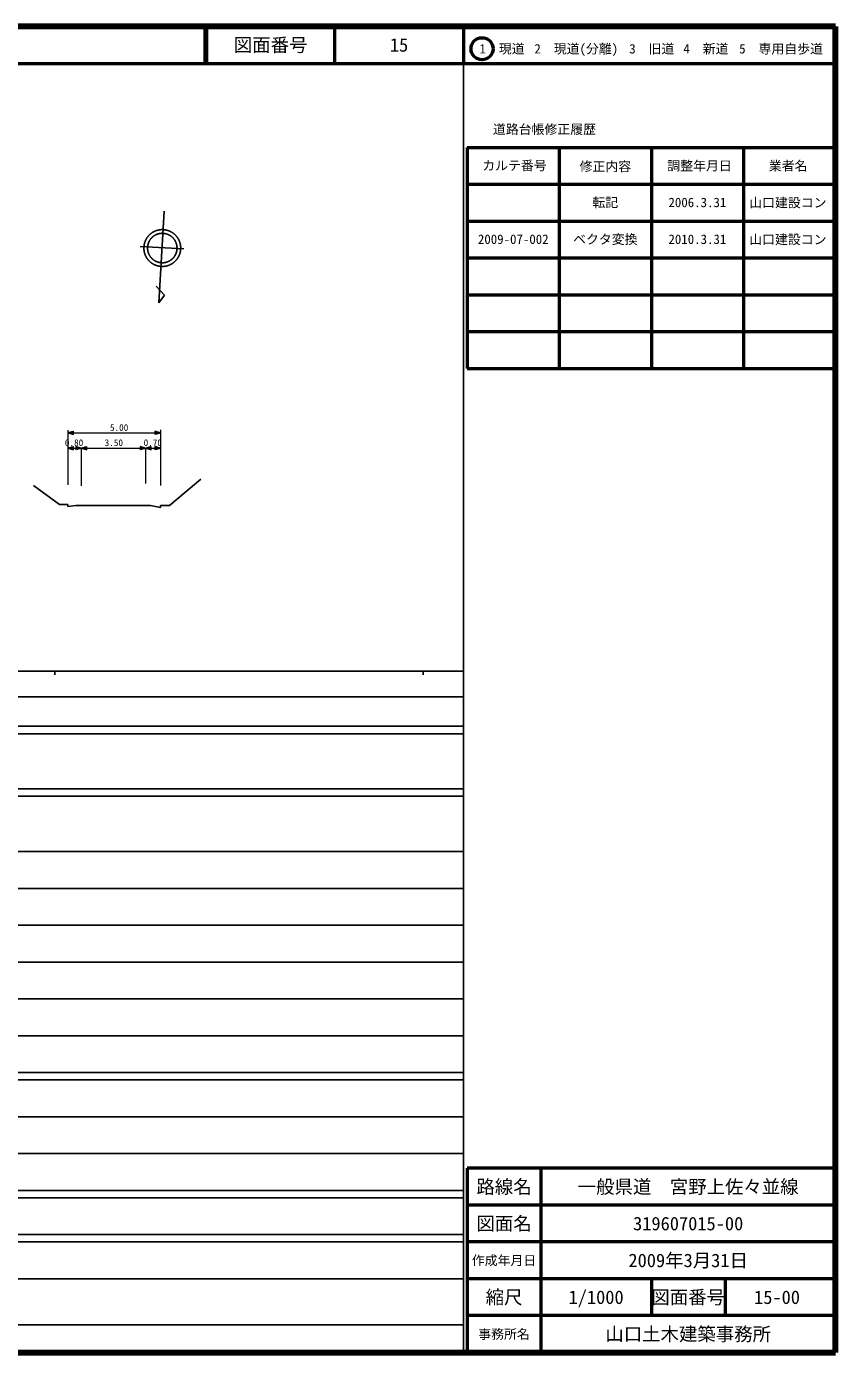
# Model space of a CAD drawing. Units: millimetres, scale not verified. Extents: x 40000 to 680000, y 20000 to 380000.
# Drawn here: x 460331 to 680000, y 20000 to 380000 of the extents above; entities that cross this region are included whole.
import ezdxf
from ezdxf.enums import TextEntityAlignment as Align

# ---------------------------------------------------------------- set-up
doc = ezdxf.new("R2010")
doc.units = ezdxf.units.MM
doc.header["$LTSCALE"] = 1000
for name, color, linetype, lineweight in [('M-BGD', 7, 'Continuous', 25), ('M-STR-HTXT', 7, 'Continuous', 13), ('M-TTL', 2, 'Continuous', 140), ('M-TTL-BAND', 7, 'Continuous', 25), ('M-TTL-FRAM', 2, 'Continuous', 50), ('M-TTL-LINE', 7, 'Continuous', 50)]:
    doc.layers.add(name, color=color, linetype=linetype, lineweight=lineweight)
doc.layers.add('M-TTL-TXT', color=7, linetype='Continuous')
doc.styles.add('ＭＳ ゴシック', font='')
doc.styles.get('ＭＳ ゴシック').set_extended_font_data('MS Gothic')

msp = doc.modelspace()

# ---------------------------------------------------------------- linework, layer by layer
at = {"layer": 'M-BGD'}
for p, q in [((497667, 329837), (496245, 304960)), ((503051, 319599), (491163, 320315)), ((497770, 307054), (495520, 309526)), ((496245, 304960), (497770, 307054)), ((499189, 249973), (507646, 257085)), ((462189, 255385), (469249, 250246)), ((469249, 250246), (471575, 250246)), ((471575, 250246), (471575, 249666)), ((471575, 249666), (473716, 249937)), ((473716, 249937), (494032, 249937)), ((494027, 249931), (496719, 249432)), ((496719, 249432), (496719, 249973)), ((496719, 249973), (499189, 249973))]:
    msp.add_line(p, q, dxfattribs=at)
for points in [[(502203, 319856), (502202, 319944), (502200, 320031), (502196, 320118), (502191, 320206), (502184, 320293), (502176, 320380), (502166, 320467), (502154, 320554), (502141, 320640), (502127, 320727), (502111, 320813), (502093, 320898), (502074, 320984), (502054, 321069), (502032, 321154), (502008, 321238), (501983, 321322), (501957, 321405), (501929, 321488), (501900, 321571), (501869, 321653), (501837, 321734), (501803, 321815), (501768, 321895), (501732, 321975), (501694, 322054), (501655, 322132), (501615, 322209), (501573, 322286), (501530, 322362), (501485, 322438), (501439, 322512), (501392, 322586), (501344, 322659), (501294, 322731), (501243, 322802), (501191, 322872), (501137, 322942), (501083, 323010), (501027, 323077), (500970, 323144), (500912, 323209), (500853, 323274), (500792, 323337), (500731, 323399), (500668, 323460), (500605, 323521), (500540, 323580), (500474, 323637), (500408, 323694), (500340, 323750), (500271, 323804), (500202, 323857), (500131, 323909), (500060, 323959), (499988, 324009), (499915, 324057), (499841, 324104), (499766, 324149), (499690, 324193), (499614, 324236), (499537, 324278), (499459, 324318), (499381, 324357), (499302, 324394), (499222, 324430), (499142, 324465), (499061, 324498), (498979, 324530), (498897, 324560), (498815, 324589), (498732, 324617), (498648, 324643), (498564, 324667), (498480, 324690), (498395, 324712), (498310, 324732), (498224, 324751), (498138, 324768), (498052, 324783), (497966, 324797), (497879, 324810), (497792, 324821), (497705, 324831), (497618, 324839), (497531, 324845), (497444, 324850), (497356, 324854), (497269, 324856), (497181, 324856), (497094, 324855), (497006, 324852), (496919, 324848), (496832, 324842), (496744, 324835), (496657, 324826), (496570, 324816), (496484, 324804), (496397, 324791), (496311, 324776), (496225, 324759), (496139, 324742), (496054, 324722), (495969, 324701), (495884, 324679), (495800, 324655), (495716, 324630), (495633, 324603), (495550, 324575), (495468, 324545), (495386, 324514), (495305, 324482), (495224, 324448), (495144, 324412), (495065, 324376), (494986, 324338), (494908, 324298), (494830, 324257), (494754, 324215), (494678, 324171), (494603, 324127), (494528, 324080), (494455, 324033), (494382, 323984), (494310, 323934), (494239, 323883), (494169, 323831), (494100, 323777), (494032, 323722), (493965, 323666), (493899, 323609), (493834, 323550), (493770, 323491), (493706, 323430), (493644, 323368), (493584, 323305), (493524, 323242), (493465, 323177), (493407, 323111), (493351, 323044), (493296, 322976), (493242, 322907), (493189, 322837), (493138, 322767), (493087, 322695), (493038, 322622), (492990, 322549), (492944, 322475), (492899, 322400), (492855, 322324), (492812, 322248), (492771, 322171), (492731, 322093), (492693, 322014), (492656, 321935), (492620, 321855), (492586, 321774), (492553, 321693), (492522, 321612), (492491, 321530), (492463, 321447), (492436, 321364), (492410, 321280), (492386, 321196), (492363, 321111), (492342, 321026), (492322, 320941), (492304, 320856), (492287, 320770), (492272, 320684), (492258, 320597), (492246, 320510), (492235, 320424), (492226, 320337), (492219, 320249), (492213, 320162), (492208, 320075), (492205, 319987), (492203, 319900), (492203, 319812), (492205, 319725), (492208, 319637), (492213, 319550), (492219, 319463), (492226, 319375), (492235, 319288), (492246, 319202), (492258, 319115), (492272, 319028), (492287, 318942), (492304, 318856), (492322, 318771), (492342, 318686), (492363, 318601), (492386, 318516), (492410, 318432), (492436, 318348), (492463, 318265), (492491, 318182), (492522, 318100), (492553, 318019), (492586, 317938), (492620, 317857), (492656, 317777), (492693, 317698), (492731, 317619), (492771, 317541), (492812, 317464), (492855, 317388), (492899, 317312), (492944, 317237), (492990, 317163), (493038, 317090), (493087, 317017), (493138, 316945), (493189, 316875), (493242, 316805), (493296, 316736), (493351, 316668), (493407, 316601), (493465, 316535), (493524, 316470), (493584, 316407), (493644, 316344), (493706, 316282), (493770, 316221), (493834, 316162), (493899, 316103), (493965, 316046), (494032, 315990), (494100, 315935), (494169, 315881), (494239, 315829), (494310, 315778), (494382, 315728), (494455, 315679), (494528, 315632), (494603, 315585), (494678, 315541), (494754, 315497), (494830, 315455), (494908, 315414), (494986, 315374), (495065, 315336), (495144, 315300), (495224, 315264), (495305, 315230), (495386, 315198), (495468, 315167), (495550, 315137), (495633, 315109), (495716, 315082), (495800, 315057), (495884, 315033), (495969, 315011), (496054, 314990), (496139, 314970), (496225, 314953), (496311, 314936), (496397, 314921), (496484, 314908), (496570, 314896), (496657, 314886), (496744, 314877), (496832, 314870), (496919, 314864), (497006, 314860), (497094, 314857), (497181, 314856), (497269, 314856), (497356, 314858), (497444, 314862), (497531, 314867), (497618, 314873), (497705, 314881), (497792, 314891), (497879, 314902), (497966, 314915), (498052, 314929), (498138, 314944), (498224, 314961), (498310, 314980), (498395, 315000), (498480, 315022), (498564, 315045), (498648, 315069), (498732, 315095), (498815, 315123), (498897, 315152), (498979, 315182), (499061, 315214), (499142, 315247), (499222, 315282), (499302, 315318), (499381, 315355), (499459, 315394), (499537, 315434), (499614, 315476), (499690, 315519), (499766, 315563), (499841, 315608), (499915, 315655), (499988, 315703), (500060, 315753), (500131, 315803), (500202, 315855), (500271, 315908), (500340, 315962), (500408, 316018), (500474, 316075), (500540, 316132), (500605, 316191), (500668, 316252), (500731, 316313), (500792, 316375), (500853, 316438), (500912, 316503), (500970, 316568), (501027, 316635), (501083, 316702), (501137, 316770), (501191, 316840), (501243, 316910), (501294, 316981), (501344, 317053), (501392, 317126), (501439, 317200), (501485, 317274), (501530, 317350), (501573, 317426), (501615, 317503), (501655, 317580), (501694, 317658), (501732, 317737), (501768, 317817), (501803, 317897), (501837, 317978), (501869, 318059), (501900, 318141), (501929, 318224), (501957, 318307), (501983, 318390), (502008, 318474), (502032, 318558), (502054, 318643), (502074, 318728), (502093, 318814), (502111, 318899), (502127, 318985), (502141, 319072), (502154, 319158), (502166, 319245), (502176, 319332), (502184, 319419), (502191, 319506), (502196, 319594), (502200, 319681), (502202, 319768)], [(501203, 319856), (501203, 319926), (501201, 319996), (501198, 320066), (501193, 320136), (501188, 320206), (501181, 320275), (501173, 320345), (501164, 320414), (501154, 320483), (501142, 320553), (501129, 320621), (501115, 320690), (501100, 320758), (501084, 320826), (501066, 320894), (501047, 320962), (501027, 321029), (501006, 321095), (500984, 321162), (500961, 321228), (500936, 321293), (500910, 321358), (500883, 321423), (500855, 321487), (500826, 321551), (500796, 321614), (500765, 321677), (500732, 321739), (500699, 321800), (500664, 321861), (500629, 321921), (500592, 321981), (500554, 322040), (500516, 322098), (500476, 322156), (500435, 322213), (500393, 322269), (500351, 322324), (500307, 322379), (500262, 322433), (500217, 322486), (500170, 322539), (500123, 322590), (500075, 322641), (500025, 322691), (499975, 322740), (499924, 322788), (499873, 322835), (499820, 322881), (499767, 322926), (499713, 322971), (499658, 323014), (499602, 323057), (499546, 323098), (499489, 323139), (499431, 323178), (499372, 323217), (499313, 323254), (499253, 323291), (499193, 323326), (499132, 323360), (499070, 323393), (499008, 323426), (498945, 323457), (498882, 323487), (498818, 323515), (498754, 323543), (498689, 323570), (498624, 323595), (498558, 323619), (498492, 323643), (498426, 323665), (498359, 323685), (498292, 323705), (498224, 323723), (498156, 323741), (498088, 323757), (498020, 323772), (497951, 323785), (497882, 323798), (497813, 323809), (497744, 323819), (497675, 323828), (497605, 323836), (497535, 323842), (497465, 323847), (497396, 323851), (497326, 323854), (497256, 323856), (497186, 323856), (497116, 323855), (497046, 323853), (496976, 323850), (496906, 323845), (496836, 323839), (496766, 323832), (496697, 323824), (496628, 323814), (496558, 323804), (496489, 323792), (496421, 323779), (496352, 323764), (496284, 323749), (496216, 323732), (496148, 323714), (496081, 323695), (496014, 323675), (495947, 323654), (495881, 323631), (495815, 323607), (495750, 323583), (495685, 323557), (495620, 323529), (495556, 323501), (495492, 323472), (495429, 323441), (495367, 323410), (495305, 323377), (495244, 323343), (495183, 323308), (495123, 323272), (495063, 323236), (495005, 323198), (494946, 323159), (494889, 323119), (494832, 323078), (494776, 323036), (494721, 322993), (494666, 322949), (494613, 322904), (494560, 322858), (494508, 322811), (494456, 322764), (494406, 322715), (494356, 322666), (494307, 322616), (494260, 322564), (494213, 322513), (494167, 322460), (494122, 322406), (494077, 322352), (494034, 322297), (493992, 322241), (493951, 322184), (493910, 322127), (493871, 322069), (493833, 322011), (493796, 321951), (493760, 321891), (493725, 321831), (493691, 321770), (493658, 321708), (493626, 321645), (493595, 321583), (493565, 321519), (493537, 321455), (493509, 321391), (493483, 321326), (493458, 321261), (493434, 321195), (493411, 321129), (493389, 321062), (493369, 320995), (493349, 320928), (493331, 320860), (493314, 320792), (493298, 320724), (493284, 320656), (493270, 320587), (493258, 320518), (493247, 320449), (493238, 320380), (493229, 320310), (493222, 320240), (493216, 320171), (493211, 320101), (493207, 320031), (493205, 319961), (493203, 319891), (493203, 319821), (493205, 319751), (493207, 319681), (493211, 319611), (493216, 319541), (493222, 319472), (493229, 319402), (493238, 319332), (493247, 319263), (493258, 319194), (493270, 319125), (493284, 319056), (493298, 318988), (493314, 318920), (493331, 318852), (493349, 318784), (493369, 318717), (493389, 318650), (493411, 318583), (493434, 318517), (493458, 318451), (493483, 318386), (493509, 318321), (493537, 318257), (493565, 318193), (493595, 318129), (493626, 318067), (493658, 318004), (493691, 317942), (493725, 317881), (493760, 317821), (493796, 317761), (493833, 317701), (493871, 317643), (493910, 317585), (493951, 317528), (493992, 317471), (494034, 317415), (494077, 317360), (494122, 317306), (494167, 317252), (494213, 317199), (494260, 317148), (494307, 317096), (494356, 317046), (494406, 316997), (494456, 316948), (494508, 316901), (494560, 316854), (494613, 316808), (494666, 316763), (494721, 316719), (494776, 316676), (494832, 316634), (494889, 316593), (494946, 316553), (495005, 316514), (495063, 316476), (495123, 316440), (495183, 316404), (495244, 316369), (495305, 316335), (495367, 316302), (495429, 316271), (495492, 316240), (495556, 316211), (495620, 316183), (495685, 316155), (495750, 316129), (495815, 316105), (495881, 316081), (495947, 316058), (496014, 316037), (496081, 316017), (496148, 315998), (496216, 315980), (496284, 315963), (496352, 315948), (496421, 315933), (496489, 315920), (496558, 315908), (496628, 315898), (496697, 315888), (496766, 315880), (496836, 315873), (496906, 315867), (496976, 315862), (497046, 315859), (497116, 315857), (497186, 315856), (497256, 315856), (497326, 315858), (497396, 315861), (497465, 315865), (497535, 315870), (497605, 315876), (497675, 315884), (497744, 315893), (497813, 315903), (497882, 315914), (497951, 315927), (498020, 315940), (498088, 315955), (498156, 315971), (498224, 315989), (498292, 316007), (498359, 316027), (498426, 316047), (498492, 316069), (498558, 316093), (498624, 316117), (498689, 316142), (498754, 316169), (498818, 316197), (498882, 316225), (498945, 316255), (499008, 316286), (499070, 316319), (499132, 316352), (499193, 316386), (499253, 316421), (499313, 316458), (499372, 316495), (499431, 316534), (499489, 316573), (499546, 316614), (499602, 316655), (499658, 316698), (499713, 316741), (499767, 316786), (499820, 316831), (499873, 316877), (499924, 316924), (499975, 316972), (500025, 317021), (500075, 317071), (500123, 317122), (500170, 317173), (500217, 317226), (500262, 317279), (500307, 317333), (500351, 317388), (500393, 317443), (500435, 317499), (500476, 317556), (500516, 317614), (500554, 317672), (500592, 317731), (500629, 317791), (500664, 317851), (500699, 317912), (500732, 317973), (500765, 318035), (500796, 318098), (500826, 318161), (500855, 318225), (500883, 318289), (500910, 318354), (500936, 318419), (500961, 318484), (500984, 318550), (501006, 318617), (501027, 318683), (501047, 318750), (501066, 318818), (501084, 318886), (501100, 318954), (501115, 319022), (501129, 319091), (501142, 319159), (501154, 319229), (501164, 319298), (501173, 319367), (501181, 319437), (501188, 319506), (501193, 319576), (501198, 319646), (501201, 319716), (501203, 319786)]]:
    msp.add_lwpolyline(points, close=True, dxfattribs=at)
at = {"layer": 'M-STR-HTXT'}
for p, q in [((471549, 270418), (471549, 255542)), ((471549, 269662), (473049, 270112)), ((472749, 270022), (473049, 270022)), ((473049, 269212), (473049, 270112)), ((496710, 269662), (495210, 270112)), ((495210, 270112), (495210, 269212)), ((495510, 270022), (495210, 270022)), ((496710, 270462), (496710, 255345)), ((471549, 269662), (473049, 269212)), ((471549, 269662), (473049, 269662)), ((473049, 269752), (471849, 269752)), ((473049, 269572), (471849, 269572)), ((472149, 269842), (473049, 269842)), ((472149, 269482), (473049, 269482)), ((473049, 269932), (472449, 269932)), ((473049, 269392), (472449, 269392)), ((472749, 269302), (473049, 269302)), ((473049, 269662), (495210, 269662)), ((495210, 269932), (495810, 269932)), ((496110, 269842), (495210, 269842)), ((495210, 269752), (496410, 269752)), ((496710, 269662), (495210, 269212)), ((496710, 269662), (495210, 269662)), ((495210, 269572), (496410, 269572)), ((496110, 269482), (495210, 269482)), ((495210, 269392), (495810, 269392)), ((495510, 269302), (495210, 269302)), ((471549, 265541), (473049, 265991)), ((471549, 265541), (473049, 265091)), ((471549, 265541), (473049, 265541)), ((473049, 265631), (471849, 265631)), ((473049, 265451), (471849, 265451)), ((472149, 265721), (473049, 265721)), ((472149, 265361), (473049, 265361)), ((473049, 265811), (472449, 265811)), ((473049, 265271), (472449, 265271)), ((472749, 265901), (473049, 265901)), ((472749, 265181), (473049, 265181)), ((473049, 265091), (473049, 265991)), ((473049, 265541), (473698, 265541)), ((475198, 265541), (473698, 265991)), ((473698, 265991), (473698, 265091)), ((473998, 265901), (473698, 265901)), ((473698, 265811), (474298, 265811)), ((474598, 265721), (473698, 265721)), ((473698, 265631), (474898, 265631)), ((475198, 265541), (473698, 265091)), ((475198, 265541), (473698, 265541)), ((473698, 265451), (474898, 265451)), ((474598, 265361), (473698, 265361)), ((473698, 265271), (474298, 265271)), ((473998, 265181), (473698, 265181)), ((475198, 265541), (476698, 265991)), ((475198, 265541), (476698, 265091)), ((475198, 265541), (476698, 265541)), ((475198, 265541), (475198, 255326)), ((476698, 265631), (475498, 265631)), ((476698, 265451), (475498, 265451)), ((475798, 265721), (476698, 265721)), ((475798, 265361), (476698, 265361)), ((476698, 265811), (476098, 265811)), ((476698, 265271), (476098, 265271)), ((476398, 265901), (476698, 265901)), ((476398, 265181), (476698, 265181)), ((476698, 265091), (476698, 265991)), ((476698, 265541), (491167, 265541)), ((492667, 265541), (491167, 265991)), ((491167, 265991), (491167, 265091)), ((491467, 265901), (491167, 265901)), ((491167, 265811), (491767, 265811)), ((492067, 265721), (491167, 265721)), ((491167, 265631), (492367, 265631)), ((492667, 265541), (491167, 265091)), ((492667, 265541), (491167, 265541)), ((491167, 265451), (492367, 265451)), ((492067, 265361), (491167, 265361)), ((491167, 265271), (491767, 265271)), ((491467, 265181), (491167, 265181)), ((492667, 265541), (494167, 265991)), ((492667, 265541), (494167, 265091)), ((492667, 265541), (494167, 265541)), ((492667, 265541), (492667, 255885)), ((494167, 265631), (492967, 265631)), ((494167, 265451), (492967, 265451)), ((493267, 265721), (494167, 265721)), ((493267, 265361), (494167, 265361)), ((494167, 265811), (493567, 265811)), ((494167, 265271), (493567, 265271)), ((493867, 265901), (494167, 265901)), ((493867, 265181), (494167, 265181)), ((494167, 265091), (494167, 265991)), ((494167, 265541), (495210, 265541)), ((496710, 265541), (495210, 265991)), ((495210, 265991), (495210, 265091)), ((495510, 265901), (495210, 265901)), ((495210, 265811), (495810, 265811)), ((496110, 265721), (495210, 265721)), ((495210, 265631), (496410, 265631)), ((496710, 265541), (495210, 265091)), ((496710, 265541), (495210, 265541)), ((495210, 265451), (496410, 265451)), ((496110, 265361), (495210, 265361)), ((495210, 265271), (495810, 265271)), ((495510, 265181), (495210, 265181))]:
    msp.add_line(p, q, dxfattribs=at)
at = {"layer": 'M-TTL'}
for p, q in [((680000, 380000), (40000, 380000)), ((680000, 20000), (680000, 380000)), ((40000, 20000), (680000, 20000))]:
    msp.add_line(p, q, dxfattribs=at)
at = {"layer": 'M-TTL-BAND'}
for p, q in [((579000, 20000), (579000, 370000)), ((40000, 205000), (579000, 205000)), ((468000, 205000), (468000, 204000)), ((568000, 205000), (568000, 204000)), ((68000, 198000), (579000, 198000)), ((40000, 190000), (579000, 190000)), ((40000, 188000), (579000, 188000)), ((40000, 173000), (579000, 173000)), ((40000, 171000), (579000, 171000)), ((40000, 156000), (579000, 156000)), ((46000, 146000), (579000, 146000)), ((52000, 136000), (579000, 136000)), ((46000, 126000), (579000, 126000)), ((52000, 116000), (579000, 116000)), ((46000, 106000), (579000, 106000)), ((40000, 96000), (579000, 96000)), ((40000, 94000), (579000, 94000)), ((49000, 84000), (579000, 84000)), ((40000, 74000), (579000, 74000)), ((40000, 64000), (579000, 64000)), ((40000, 62000), (579000, 62000)), ((40000, 52000), (579000, 52000)), ((40000, 50000), (579000, 50000)), ((40000, 40000), (579000, 40000)), ((68000, 27500), (579000, 27500))]:
    msp.add_line(p, q, dxfattribs=at)
at = {"layer": 'M-TTL-FRAM'}
for p, q in [((580000, 347197), (580000, 287197)), ((580000, 347197), (680000, 347197)), ((580000, 287197), (680000, 287197)), ((680000, 70000), (580000, 70000)), ((580000, 70000), (580000, 20000))]:
    msp.add_line(p, q, dxfattribs=at)
at = {"layer": 'M-TTL-LINE'}
for p, q in [((508747, 380000), (508747, 370000)), ((509247, 380000), (509247, 370000)), ((543997, 380000), (543997, 370000)), ((579000, 380000), (579000, 370000)), ((40000, 370000), (680000, 370000)), ((605000, 347197), (605000, 287197)), ((630000, 347197), (630000, 287197)), ((655000, 347197), (655000, 287197)), ((580000, 337197), (680000, 337197)), ((580000, 327197), (680000, 327197)), ((580000, 317197), (680000, 317197)), ((580000, 307197), (680000, 307197)), ((580000, 297197), (680000, 297197)), ((600000, 70000), (600000, 20000)), ((680000, 60000), (580000, 60000)), ((680000, 50000), (580000, 50000)), ((680000, 40000), (580000, 40000)), ((630000, 40000), (630000, 30000)), ((650000, 40000), (650000, 30000)), ((680000, 30000), (580000, 30000))]:
    msp.add_line(p, q, dxfattribs=at)
msp.add_circle((584031, 373958), 3000, dxfattribs=at)

# ---------------------------------------------------------------- texts
at = {"layer": 'M-STR-HTXT', "style": 'ＭＳ ゴシック'}
for s, p in [('5.00', (485478, 269662)), ('0.80', (473243, 265541)), ('3.50', (484043, 265541)), ('0.70', (494627, 265541))]:
    msp.add_text(s, height=1833, dxfattribs=at).set_placement(p, align=Align.BOTTOM_CENTER)
at = {"layer": 'M-TTL-TXT', "style": 'ＭＳ ゴシック'}
for s, height, p in [('図面番号', 3666, (526622, 375000)), ('15', 3666, (561497, 375000)), ('1\u3000現道', 2566, (589448, 373958)), ('2\u3000現道(分離)', 2566, (609619, 373958)), ('3\u3000旧道', 2566, (630121, 373958)), ('4\u3000新道', 2566, (644824, 373958)), ('5\u3000専用自歩道', 2566, (665228, 373958)), ('道路台帳修正履歴', 2566, (600968, 352113)), ('カルテ番号', 2566, (592839, 342277)), ('修正内容', 2566, (617509, 342023)), ('調整年月日', 2566, (643089, 342197)), ('業者名', 2566, (667134, 342197)), ('転記', 2566, (617500, 332245)), ('2006.3.31', 2566, (642500, 332245)), ('山口建設コン', 2566, (667077, 332189)), ('2009-07-002', 2566, (592500, 322245)), ('ベクタ変換', 2566, (617500, 322245)), ('2010.3.31', 2566, (642500, 322245)), ('山口建設コン', 2566, (667077, 322189)), ('路線名', 3666, (590000, 65000)), ('路線名', 3666, (590000, 65000)), ('一般県道\u3000宮野上佐々並線', 3666, (640000, 65000)), ('図面名', 3666, (590000, 55000)), ('図面名', 3666, (590000, 55000)), ('319607015-00', 3666, (640000, 55000)), ('2009年3月31日', 3666, (640000, 45000)), ('作成年月日', 2566, (590000, 45000)), ('作成年月日', 2566, (590000, 45000)), ('縮尺', 3666, (590000, 35000)), ('縮尺', 3666, (590000, 35000)), ('1/1000', 3666, (615000, 35000)), ('図面番号', 3666, (640000, 35000)), ('図面番号', 3666, (640000, 35000)), ('15-00', 3666, (664125, 35000)), ('事務所名', 2566, (590000, 25000)), ('事務所名', 2566, (590000, 25000)), ('山口土木建築事務所', 3666, (640000, 25000))]:
    msp.add_text(s, height=height, dxfattribs=at).set_placement(p, align=Align.MIDDLE_CENTER)

doc.saveas('drawing.dxf')
